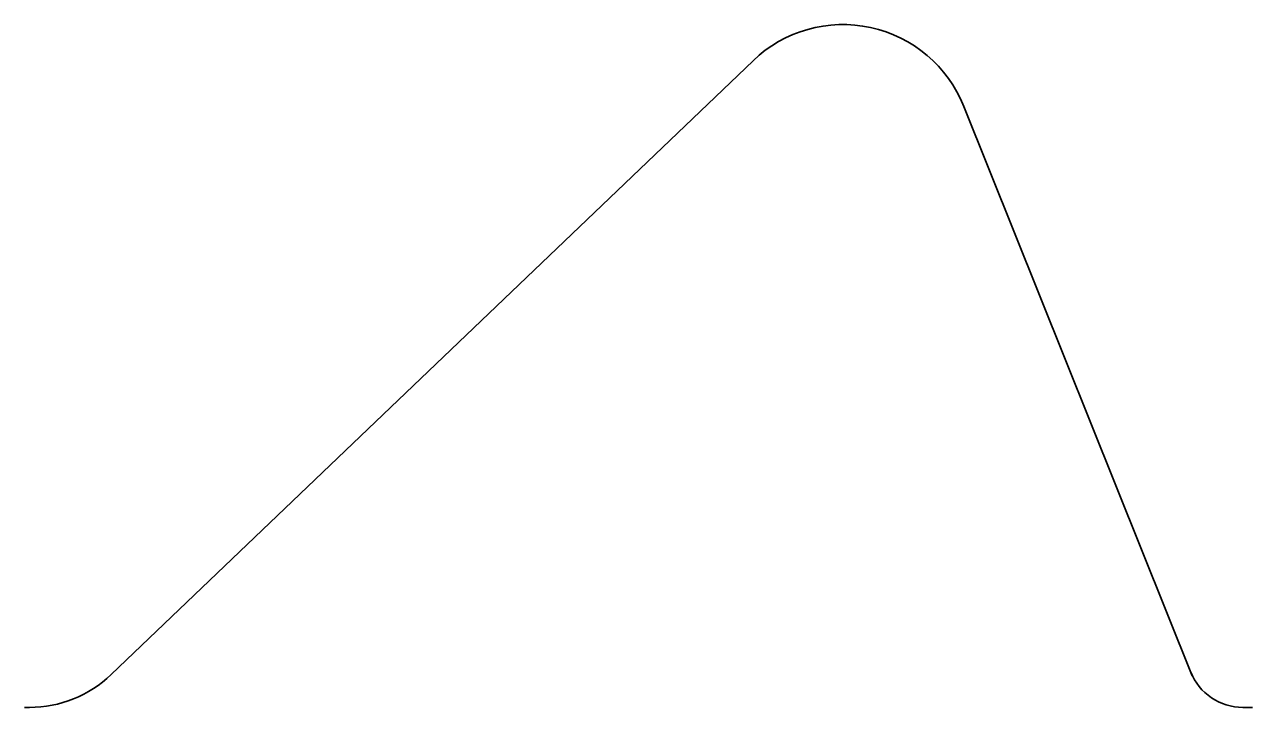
# Model space of a CAD drawing. Header units: millimetres. Extents: x 0 to 0.36, y 0 to 0.2.
import ezdxf

# ---------------------------------------------------------------- set-up
doc = ezdxf.new("R2010")
doc.units = ezdxf.units.MM
doc.layers.add('粗实线层', color=7, linetype='Continuous', lineweight=35)

msp = doc.modelspace()

# ---------------------------------------------------------------- linework, layer by layer
at = {"layer": '粗实线层'}
for p, q in [((0.0253957823007724, 0.0096004141985159), (0.2135824300076236, 0.1894232108961736)), ((0.2753949999478219, 0.1760407545088933), (0.3423369730151867, 0.0092641495149141)), ((0, 0), (0.0014524691452665, 0)), ((0, 0), (0.0014524691452665, 0)), ((0, 0), (0.0014524691452665, 0)), ((0, 0), (0.0014524691452665, 0)), ((0, 0), (0.0014524691452665, 0)), ((0, 0), (0.0014524691452665, 0)), ((0.3572136954885332, 0), (0.36, 0))]:
    msp.add_line(p, q, dxfattribs=at)
for centre, radius, start, end in [((0.2399608105061062, 0.1618179289791564), 0.0381820710208434, 21.86988820102655, 133.6980473274208), ((0.0014524691452665, 0.0346573691449978), 0.0346573691449978, 270, 313.698048105638), ((0.3572136954885334, 0.0165022817729031), 0.0165022817729026, 201.8698882010225, 270)]:
    msp.add_arc(centre, radius, start, end, dxfattribs=at)

doc.saveas('drawing.dxf')
